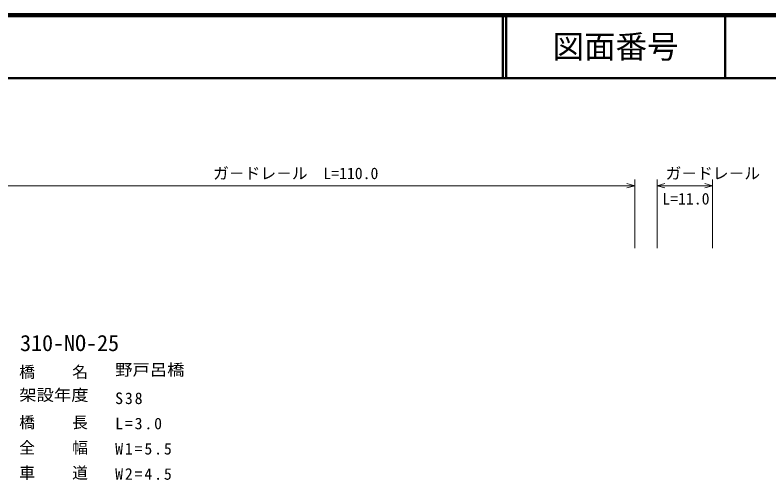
# Model space of a CAD drawing. Units: millimetres, scale not verified. Extents: x 40000 to 680000, y 20000 to 380000.
# Drawn here: x 431361 to 550957, y 306275 to 380000 of the extents above; entities that cross this region are included whole.
import ezdxf
from ezdxf.enums import TextEntityAlignment as Align

# ---------------------------------------------------------------- set-up
doc = ezdxf.new("R2010")
doc.units = ezdxf.units.MM
doc.header["$LTSCALE"] = 1000
for name, color, linetype, lineweight in [('M-STR-HTXT', 7, 'Continuous', 13), ('M-STR-STR1', 1, 'Continuous', 13), ('M-TTL', 2, 'Continuous', 140), ('M-TTL-LINE', 7, 'Continuous', 50)]:
    doc.layers.add(name, color=color, linetype=linetype, lineweight=lineweight)
doc.layers.add('M-TTL-TXT', color=7, linetype='Continuous')
doc.styles.add('ＭＳ ゴシック', font='')
doc.styles.get('ＭＳ ゴシック').set_extended_font_data('MS Gothic')

msp = doc.modelspace()

# ---------------------------------------------------------------- linework, layer by layer
at = {"layer": 'M-STR-HTXT'}
for p, q in [((422116, 352933), (529665, 352933)), ((529665, 353933), (529665, 343041)), ((533212, 343041), (533212, 353933)), ((533212, 352933), (542020, 352933)), ((542020, 353933), (542020, 343041))]:
    msp.add_line(p, q, dxfattribs=at)
for points in [[(528415, 353283), (529665, 352933), (528415, 352583)], [(534462, 352583), (533212, 352933), (534462, 353283)], [(540770, 353283), (542020, 352933), (540770, 352583)]]:
    msp.add_lwpolyline(points, dxfattribs=at)
at = {"layer": 'M-TTL'}
msp.add_line((680000, 380000), (40000, 380000), dxfattribs=at)
at = {"layer": 'M-TTL-LINE'}
for p, q in [((508747, 380000), (508747, 370000)), ((509247, 380000), (509247, 370000)), ((543997, 380000), (543997, 370000)), ((40000, 370000), (680000, 370000))]:
    msp.add_line(p, q, dxfattribs=at)

# ---------------------------------------------------------------- texts
at = {"layer": 'M-STR-HTXT', "style": 'ＭＳ ゴシック'}
for s, p in [('ガ－ドレ－ル\u3000L=110.0', (462769, 353433)), ('ガ－ドレ－ル', (534554, 353433)), ('L=11.0', (534048, 349407))]:
    msp.add_text(s, height=1833, dxfattribs=at).set_placement(p, align=Align.BOTTOM_LEFT)
at = {"layer": 'M-STR-STR1', "style": 'ＭＳ ゴシック'}
msp.add_text('310-NO-25', height=2566, dxfattribs=at).set_placement((432152, 325936), align=Align.BOTTOM_LEFT)
at = {"layer": 'M-STR-STR1', "style": 'ＭＳ ゴシック', "width": 1.1}
for s, p in [('野戸呂橋', (447241, 322275)), ('架設年度', (432019, 318275))]:
    msp.add_text(s, height=1833, dxfattribs=at).set_placement(p, align=Align.BOTTOM_LEFT)
at = {"layer": 'M-STR-STR1', "char_height": 1833, "attachment_point": 7, "style": 'ＭＳ ゴシック'}
for s, insert in [('\\T3.36;橋名', (432019, 322275)), ('\\T1.24;S38', (447241, 318275)), ('\\T3.36;橋長', (432019, 314275)), ('\\T1.24;L=3.0', (447241, 314275)), ('\\T3.36;全幅', (432019, 310275)), ('\\T1.24;W1=5.5', (447241, 310275)), ('\\T3.36;車道', (432019, 306275)), ('\\T1.24;W2=4.5', (447241, 306275))]:
    msp.add_mtext(s, dxfattribs=dict(at, insert=insert))
at = {"layer": 'M-TTL-TXT', "style": 'ＭＳ ゴシック'}
msp.add_text('図面番号', height=3666, dxfattribs=at).set_placement((526622, 375000), align=Align.MIDDLE_CENTER)

doc.saveas('drawing.dxf')
